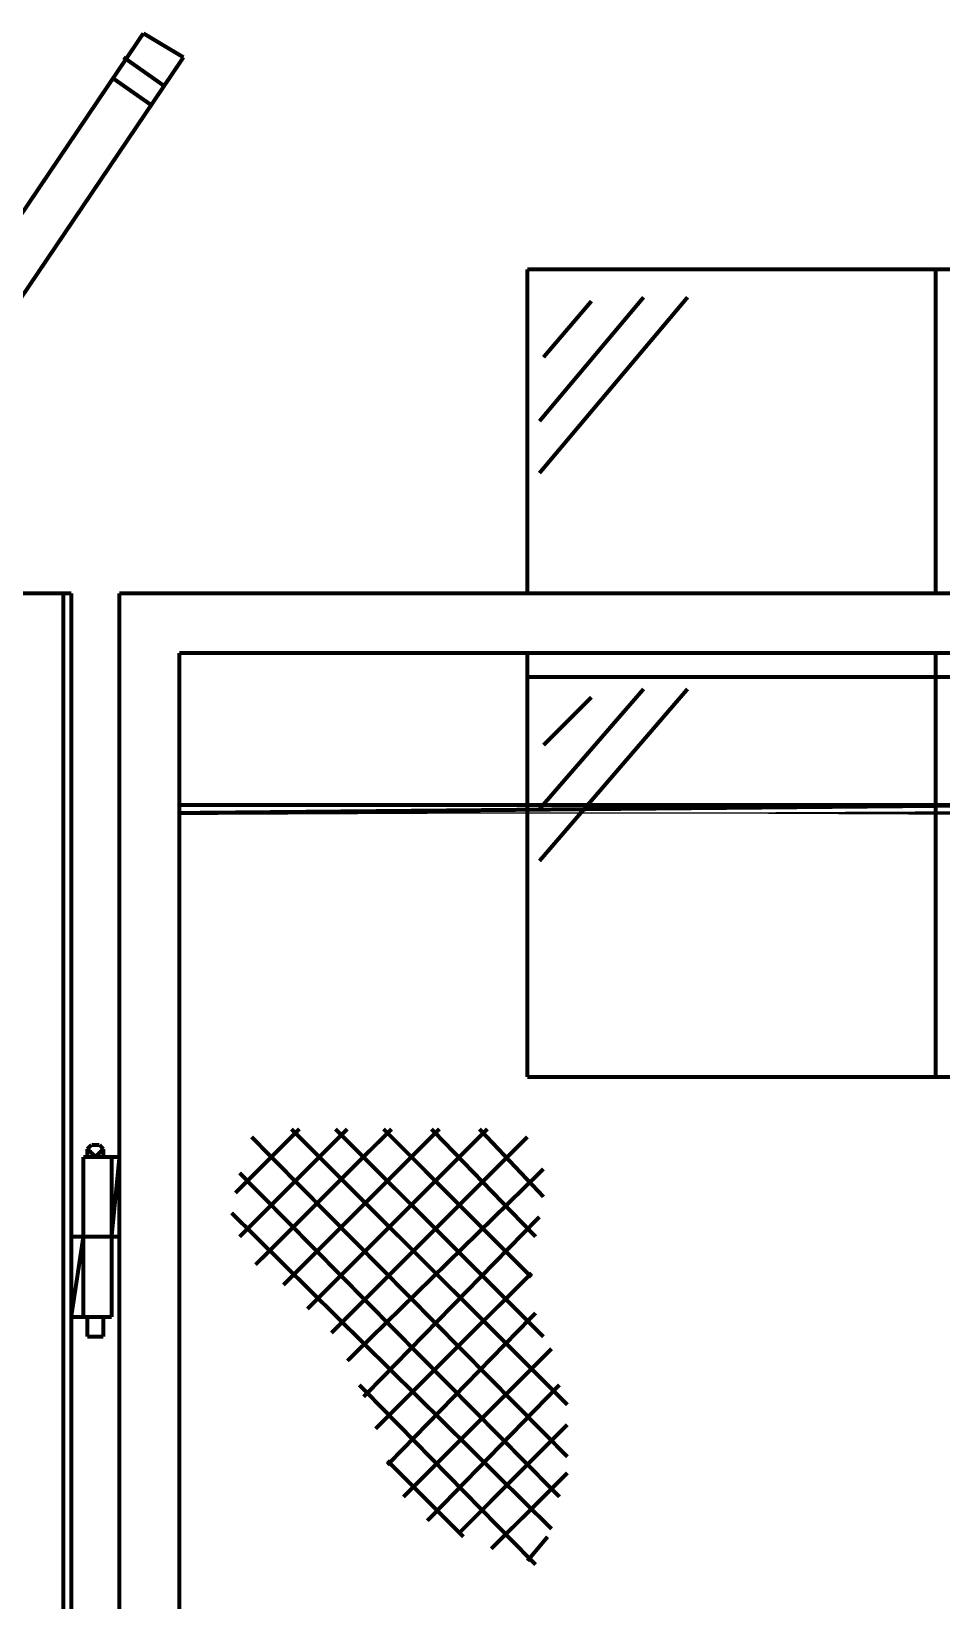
# Model space of a CAD drawing. Extents: x 219 to 1226, y 175 to 465.
# Drawn here: x 366.04 to 375.69, y 229.12 to 245.76 of the extents above; entities that cross this region are included whole.
import ezdxf

# ---------------------------------------------------------------- set-up
doc = ezdxf.new("R2010")
doc.units = 0
doc.header["$MEASUREMENT"] = 0
doc.layers.add('C00-00-00-BLACK', color=7, linetype='Continuous')
doc.layers.add('CFF-00-00', color=1, linetype='Continuous')

msp = doc.modelspace()

# ---------------------------------------------------------------- linework, layer by layer
at = {"layer": 'C00-00-00-BLACK', "const_width": 0.0423}
for points in [[(367.23, 245.737), (364.771, 242.09)], [(367.655, 245.483), (367.23, 245.737)], [(367.655, 245.483), (365.194, 241.837)], [(367.02, 245.483), (367.443, 245.185)], [(366.893, 245.271), (367.316, 244.975)], [(371.302, 239.801), (371.302, 243.235)], [(371.302, 243.235), (388.48, 243.235)], [(375.628, 239.801), (375.628, 243.235)], [(371.429, 241.625), (372.533, 242.939)], [(371.429, 241.075), (372.999, 242.939)], [(371.472, 242.303), (371.98, 242.898)], [(363.667, 239.801), (366.465, 239.801)], [(366.381, 208.943), (366.381, 239.801)], [(366.465, 210.682), (366.465, 239.801)], [(366.977, 210.682), (366.977, 239.801)], [(366.977, 239.801), (398.361, 239.801)], [(367.612, 211.317), (367.612, 239.166)], [(367.612, 239.166), (386.738, 239.166)], [(371.302, 239.166), (371.302, 234.674)], [(375.628, 239.166), (375.628, 234.674)], [(371.302, 238.912), (386.738, 238.912)], [(371.302, 238.912), (386.738, 238.912)], [(371.429, 237.513), (372.533, 238.786)], [(371.429, 236.963), (372.999, 238.786)], [(371.472, 238.191), (371.98, 238.699)], [(367.612, 237.428), (367.612, 237.598)], [(371.302, 234.674), (377.663, 234.674)], [(368.884, 234.121), (368.207, 233.444)], [(369.392, 234.121), (368.25, 232.979)], [(369.861, 234.121), (368.418, 232.682)], [(370.368, 234.121), (368.714, 232.468)], [(368.8, 234.121), (371.725, 231.197)], [(370.877, 234.121), (368.969, 232.214)], [(369.266, 234.121), (371.472, 231.918)], [(369.776, 234.121), (371.345, 232.551)], [(370.284, 234.121), (371.388, 232.979)], [(370.793, 234.121), (371.472, 233.402)], [(366.681, 233.952), (366.635, 233.909)], [(366.635, 233.909), (366.681, 233.868)], [(366.635, 233.825), (366.635, 233.909)], [(366.723, 233.952), (366.681, 233.952)], [(366.765, 233.952), (366.723, 233.952)], [(366.807, 233.909), (366.765, 233.952)], [(366.765, 233.868), (366.807, 233.909)], [(366.807, 233.825), (366.807, 233.909)], [(368.377, 234.037), (371.725, 230.647)], [(371.302, 234.037), (369.223, 231.959)], [(366.594, 232.128), (366.594, 233.825)], [(366.594, 233.825), (366.977, 233.825)], [(366.681, 233.868), (366.723, 233.825)], [(366.723, 233.825), (366.765, 233.868)], [(366.977, 233.825), (366.893, 233.825)], [(366.893, 233.825), (366.893, 232.979)], [(366.893, 232.979), (366.977, 233.825)], [(366.893, 232.979), (366.977, 233.825)], [(366.893, 232.128), (366.893, 233.825)], [(366.977, 233.825), (366.977, 232.979)], [(368.25, 233.655), (371.641, 230.221)], [(371.472, 233.698), (369.392, 231.663)], [(368.165, 233.232), (371.557, 229.882)], [(371.429, 233.19), (369.565, 231.282)], [(366.594, 232.979), (366.465, 232.979)], [(366.465, 232.979), (366.465, 232.128)], [(366.465, 232.128), (366.594, 232.979)], [(366.465, 232.128), (366.594, 232.979)], [(366.465, 232.979), (366.977, 232.979)], [(366.594, 232.979), (366.594, 232.128)], [(366.977, 232.979), (366.893, 232.979)], [(371.345, 232.594), (369.692, 230.944)], [(366.594, 232.128), (366.465, 232.128)], [(366.465, 232.128), (366.893, 232.128)], [(366.635, 231.918), (366.635, 232.128)], [(366.807, 232.128), (366.807, 231.918)], [(371.388, 232.171), (369.818, 230.56)], [(366.807, 231.918), (366.635, 231.918)], [(371.557, 231.791), (369.988, 230.221)], [(369.519, 231.409), (371.388, 229.502)], [(371.641, 231.409), (370.241, 229.968)], [(371.725, 230.986), (370.58, 229.84)], [(369.818, 230.604), (370.623, 229.798)], [(371.725, 230.475), (370.919, 229.671)], [(371.515, 229.798), (371.302, 229.543)]]:
    msp.add_lwpolyline(points, dxfattribs=at)
at = {"layer": 'CFF-00-00', "const_width": 0.0423}
for points in [[(367.612, 237.555), (367.612, 237.471), (376.475, 237.555), (367.612, 237.555)], [(367.612, 237.471), (376.475, 237.555), (376.475, 237.471), (367.612, 237.471)]]:
    msp.add_lwpolyline(points, close=True, dxfattribs=at)
at = {"layer": 'CFF-00-00'}
for points in [[(367.612, 237.555), (367.612, 237.471), (376.475, 237.555), (367.612, 237.555)], [(367.612, 237.471), (376.475, 237.555), (376.475, 237.471), (367.612, 237.471)]]:
    msp.add_lwpolyline(points, close=True, dxfattribs=at)

doc.saveas('drawing.dxf')
